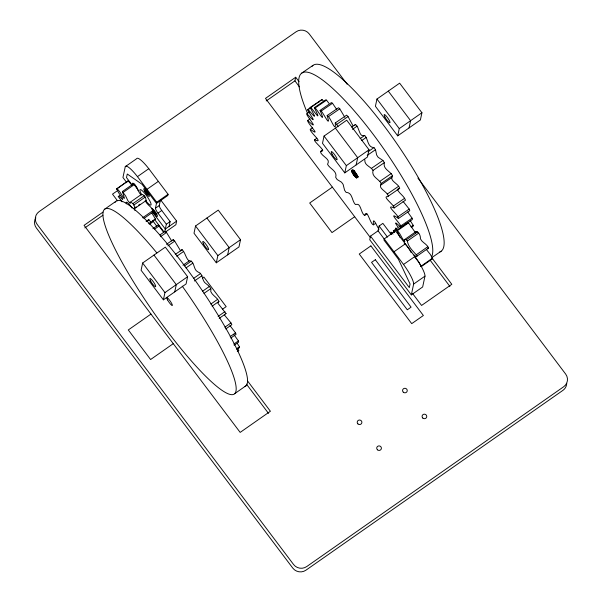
<?xml version="1.0" encoding="UTF-8"?>
<svg xmlns="http://www.w3.org/2000/svg" width="602" height="602" viewBox="0 0 602 602"><rect width="100%" height="100%" fill="white"/><g stroke="black" fill="none" stroke-linecap="round" stroke-linejoin="round"><path stroke-width="0.9" d="M415.628 232.936L408.073 222.281L396.733 230.212C400.548 233.087 401.286 238.347 404.83 241.417C403.867 239.852 405.47 237.88 407.336 241.078C408.607 247.588 413.092 250.929 417.224 255.963L416.449 256.761L414.071 255.015L414.989 257.302L418.962 262.329L421.295 266.618L432.635 258.679L430.295 254.398L426.525 249.679M404.77 239.453L416.11 231.522C418.939 231.672 420.783 236.285 420.392 238.731C422.107 242.787 426.968 243.735 428.556 248.032L427.789 248.829M352.907 125.577L348.039 116.57L346.609 115.148L335.261 122.943C336.352 134.923 329.836 115.509 327.142 115.539L338.497 107.743L339.776 108.827L344.863 117.352M316.863 138.242L314.59 139.799C313.288 141.613 327.353 151.862 321.099 151.11L320.414 151.629C320.971 155.677 329.505 158.725 328.248 162.42L327.548 164.308C329.934 168.981 337.594 170.96 335.713 177.364L337.143 179.524L341.537 182.218L343.117 184.37L344.585 190.277L346.105 192.377C352.764 192.557 351.711 200.827 355.391 204.507L357.257 204.304C360.786 203.867 361.283 213.883 364.631 215.471C367.258 207.675 370.268 224.712 373.481 224.824C372.322 214.297 377.341 227.774 379.079 229.189M364.827 159.718C364.157 165.497 370.764 166.423 373.029 170.411C371.223 176.853 378.763 178.771 381.194 183.459L380.494 185.348C379.23 189.043 387.771 192.098 388.32 196.139L387.635 196.658C381.39 195.906 395.454 206.155 394.152 207.968L405.5 200.173C403.927 195.703 399.051 193.483 397.252 189.171M351.673 127.105L355.458 124.509C358.807 126.089 359.311 136.105 362.833 135.676L364.699 135.465C368.379 139.145 367.333 147.415 373.985 147.603L375.505 149.695L376.664 155.023L378.131 157.272L382.947 160.448L384.385 162.615C382.579 169.057 390.111 170.976 392.542 175.664L391.842 177.552L380.494 185.348M132.131 185.047L126.51 177.59L127.278 174.016L142.057 184.295L156.482 203.431L167.823 195.492L168.078 194.288L148.792 168.703A20.19 3.943 55 0 0 136.609 158.732L125.269 166.671L122.943 177.507L126.879 182.722M142.644 263.006L141.094 270.245L163.39 299.826L186.071 283.956L187.621 276.717L165.317 247.144L142.644 263.006L164.948 292.587L163.39 299.826M164.73 231.77L166.348 224.23L157.98 213.138A4.703 0.918 55 0 1 155.451 208.239L156.738 202.227L168.078 194.288M169.087 226.412L170.125 221.589L161.757 210.497A4.703 0.918 55 0 1 159.229 205.591L160.26 200.782M160.9 200.233L176.649 221.122L175.874 224.742L165.294 232.146M174.73 291.887L176.281 284.656L153.984 255.075M195.552 225.983L194.002 233.215L216.306 262.796L238.979 246.925L240.529 239.694L218.233 210.113L195.552 225.983L217.856 255.564L216.306 262.796M227.639 254.864L229.189 247.625L206.892 218.052M266.212 100.955L294.935 80.856L295.71 77.244L299.081 81.714M324.049 136.06L322.499 143.299L344.795 172.879L367.476 157.009L369.026 149.778L346.722 120.197L324.049 136.06L346.346 165.64L344.795 172.879M356.136 164.94L357.686 157.709L335.389 128.128M376.957 99.037L375.407 106.268L397.711 135.849L420.384 119.986L421.934 112.747L399.638 83.166L376.957 99.037L399.261 128.617L397.711 135.849M370.508 236.119L369.733 239.739L411.324 294.905L422.657 286.973L424.982 276.137A20.19 3.943 55 0 0 414.868 256.52L395.574 230.935L384.242 238.874L383.978 240.078L398.404 259.206L410.075 284.016L409.307 287.59L370.508 236.119L378.064 230.829L379.102 226.013L382.88 223.365L391.24 234.456M409.044 127.917L410.594 120.686L388.298 91.105M411.324 294.905L413.642 284.069A20.19 3.943 55 0 0 403.528 264.459L384.242 238.874M173.105 240.431L173.301 239.558L174.715 241.116L180.705 251.034M141.161 195.048C137.79 191.835 137.406 186.635 133.727 183.595L122.387 191.526C127.805 207.908 120.355 190.164 116.78 188.787L118.451 192.497L122.311 197.938L122.695 199.631L119.813 196.877L118.255 196.508L122.131 201.836M182.963 265.234L189.427 260.726L191.278 261.14C194.687 263.887 193.761 270.035 197.885 271.931C202.994 273.368 201.798 279.185 204.627 282.458C207.231 284.881 212.265 287.327 210.76 291.586C212.491 295.642 217.179 297.335 218.955 301.391L217.804 303.122L226.036 313.582L219.203 318.368M135.111 210.625L133.937 208.435L134.72 208.518L146.06 200.586C146.248 198.028 144.277 194.694 141.628 194.273L130.295 202.204L130.205 203.341L127.857 200.647L125.66 196.026L122.387 191.526M309.15 112.168L306.885 113.733C318.45 125.999 311.317 116.622 307.607 109.857L322.047 99.541L323.793 101.633M318.955 102.062L319.248 101.497M416.11 231.522L416.012 232.026M130.25 202.28C132.839 202.392 134.953 206.034 134.72 208.518M181.082 250.485L182.097 249.657C185.408 252.735 185.694 258.138 189.036 260.982M238.49 350.808L238.783 350.447L237.421 348.137M132.214 185.559L128.121 180.848L116.562 189.051M151.892 213.07L155.429 219.023L152.946 220.874M354.811 125.073L355.458 124.509M146.06 200.586L145.278 200.504M400.195 237.692L396.733 230.212M391.842 177.552C390.585 181.247 399.118 184.302 399.675 188.343L398.11 189.013M116.78 188.787L128.121 180.848M117.601 190.586L112.506 194.145L117.593 200.887M125.269 166.671A20.19 3.943 55 0 1 137.452 176.634L148.792 168.703M123.244 192.316L134.577 184.385M118.255 196.508L119.768 195.454M104.455 209.345L115.84 201.369M102.965 212.122L84.069 225.344L240.168 432.402L270.403 411.249L247.354 380.675M295.71 77.244L265.474 98.397L370.411 237.594M84.807 227.902L102.95 215.207M147.008 189.306L158.341 181.375M132.861 203.657L144.202 195.725M133.855 205.034L145.187 197.102M133.937 208.435L136.21 206.847M138.475 205.259L139.988 204.206M155.451 208.239L159.229 205.591M142.614 217.804L153.194 210.399C151.23 206.539 146.933 204.815 145.315 200.79M143.908 218.436L153.736 211.558L153.194 210.399M146.045 221.227L148.897 219.7L151.207 222.612M157.98 213.138L161.757 210.497M146.625 221.295L148.897 219.7M148.709 223.726L155.429 219.023M149.552 224.207L153.352 221.551L156.738 226.209M152.9 228.7L158.213 224.982L163.533 232.169M154.744 229.053L159.297 225.863M166.348 224.23L170.125 221.589M176.649 221.122L165.309 229.053L152.374 211.896M159.921 234.946L165.241 231.221L166.513 232.47L171.72 241.041M160.441 236.721L166.513 232.47M166.468 244.337L173.301 239.558M167.883 245.902L174.715 241.116M175.257 254.443L182.097 249.657M176.77 256.264L183.602 251.478M184.445 265.926L191.278 261.14M185.988 267.935L192.821 263.149M164.948 292.587L187.621 276.717M217.856 255.564L240.529 239.694M346.346 165.64L369.026 149.778M399.261 128.617L421.934 112.747M193.671 278.342L200.504 273.564M194.423 280.999L202.016 275.678M150.967 314.086L128.294 329.949L150.59 359.529L173.271 343.667M202.37 278.116L203.875 277.055L226.179 306.636L222.401 309.285M332.372 187.139L309.699 203.009L331.995 232.583L354.676 216.72M202.581 291.225L209.413 286.447M204.003 293.377L210.843 288.591M210.835 304.078L217.668 299.299M212.115 306.177L218.955 301.391M218.112 316.404L224.945 311.618M224.892 327.195L230.972 322.943L224.395 314.936M225.758 328.948L231.83 324.696L230.972 322.943M230.19 336.556L235.51 332.838L229.941 325.554M230.792 338.031L236.104 334.313L235.51 332.838M394.032 232.643L393.302 230.875L400.104 226.111M394.092 230.942L396.357 229.354M233.832 344.096L238.384 340.905L233.982 334.652M397.425 230.686L408.766 222.755M234.14 345.239L238.693 342.049L238.384 340.905M236.458 348.979L239.491 346.857L237.429 343.637M237.226 349.213L239.498 347.617L239.491 346.857M237.263 351.515L238.783 350.447M406.327 239.807L417.66 231.875M407.336 241.078L418.676 233.147M393.971 251.786L405.312 243.848M416.486 254.638L427.819 246.707M403.528 264.459L414.868 256.52M417.224 255.963L428.556 248.032M234.599 393.738L245.992 385.762M421.265 266.016L432.597 258.085M413.642 284.069L424.982 276.137M301.602 73.203L312.95 65.407M307.9 109.293C316.592 119.331 316.058 118.428 310.113 107.48L322.047 99.541M307.607 109.857L310.632 107.781M310.113 107.48L310.7 107.337C316.103 113.718 321.746 122.733 314.327 107.66L325.674 99.864L326.532 100.143L328.858 103.213M314.327 107.66L315.177 107.931L326.532 100.143M315.177 107.931C318.631 111.829 326.45 125.75 320.076 110.377L331.431 102.581L332.515 103.273L336.781 109.617M320.076 110.377L321.167 111.069L332.515 103.273M312.566 127.722L310.293 129.287C322.725 138.332 307.043 123.086 307.69 120.483L309.962 118.925M328.429 116.622L339.776 108.827M335.261 122.943L336.684 124.366L348.039 116.57M352.433 129.347L356.978 126.224M320.414 151.629L322.687 150.071M360.162 138.58L364.699 135.465M361.712 140.529L366.249 137.406M367.927 151.757L373.985 147.603M367.182 155.414L375.505 149.695M351.553 170.908C351.794 167.108 357.031 175.656 357.242 177.041C356.933 180.359 349.032 170.253 353.073 169.869M351.621 171.103L353.133 170.065M351.703 171.314L353.216 170.276M351.794 171.532L353.306 170.494M351.892 171.758L353.404 170.72M352.004 171.999L354.269 170.441M352.125 172.247L354.39 170.69M352.253 172.496L354.525 170.938M352.396 172.759L353.908 171.72M352.539 173.022L354.059 171.984M352.697 173.286L354.969 171.728M352.862 173.557L355.135 171.999M353.035 173.827L355.3 172.27M353.208 174.106L355.481 172.541M353.389 174.377L355.662 172.812M353.57 174.64L355.842 173.083M353.758 174.911L356.03 173.346M353.953 175.167L356.226 173.609M354.142 175.423L356.414 173.865M354.337 175.671L356.61 174.113M354.533 175.919L356.805 174.354M354.728 176.145L356.994 174.588M354.917 176.371L356.429 175.332M355.105 176.582L356.617 175.543M355.293 176.785L357.565 175.227M355.473 176.973L356.986 175.934M355.654 177.146L357.167 176.108M355.82 177.312L357.34 176.273M355.985 177.455L357.505 176.416M356.151 177.59L357.663 176.552M356.301 177.703L357.814 176.664M356.444 177.801L357.957 176.762M356.572 177.883L358.092 176.845M356.7 177.951L358.213 176.913M371.6 168.244L382.947 160.448M373.029 170.411L384.385 162.615M379.9 181.307L391.255 173.511M381.194 183.459L392.542 175.664M387.221 194.085L398.577 186.289M388.32 196.139L399.675 188.343M364.631 215.471L366.904 213.906M393.279 206.087L404.634 198.291M373.481 224.824L375.753 223.267M409.194 209.052L409.796 210.692L398.449 218.488L397.847 216.848L409.194 209.052L403.062 201.384M412.092 218.165L412.4 219.497L401.045 227.293L400.736 225.961L412.092 218.165L407.659 211.957M410.933 226.834L413.198 225.276L410.09 220.452M411.693 227.285L413.205 226.247L413.198 225.276M432.116 257.415L441.191 251.177M153.736 211.558L153.043 211.618M225.359 313.777L226.036 313.582M314.59 139.799C324.952 144.307 309.255 131.755 310.293 129.287M394.152 207.968C384.264 203.484 397.945 214.997 397.847 216.848M398.449 218.488C386.913 210.241 399.946 223.229 400.736 225.961M152.502 221.069L153.352 221.551M307.69 120.483C319.76 131.635 309.014 118.918 306.892 114.696L306.885 113.733M401.045 227.293C397.719 224.674 392.722 219.339 397.711 226.698M431.973 258.153L432.635 258.679M393.302 230.875L394.769 232.124M420.64 266.092L421.295 266.618M396.176 228.316L395.71 227.97L395.981 229.362M347.143 84.212L309.217 33.9A9.406 9.075 12.1 0 0 296.086 31.793L39.092 211.633A9.406 9.075 12.1 0 0 37.113 224.313L293.558 564.488A9.406 9.075 12.1 0 0 306.689 566.587L563.683 386.747A9.406 9.075 12.1 0 0 565.662 374.068L417.908 178.079M432.131 258.198L451.809 284.302L421.573 305.455L412.581 293.528M294.935 80.856L299.457 86.861M430.106 260.162L449.897 286.417M379.102 226.013L387.462 237.105M378.064 230.829L384.249 239.039M137.452 176.634L156.738 202.227M154.421 219.256L163.97 231.928M246.436 384.106L268.492 413.363M392.971 234.118C392.444 232.018 389.253 231.093 391.646 233.997M321.167 111.069C323.364 112.965 331.514 129.784 327.142 115.539M336.684 124.366L338.038 126.759M408.073 222.281L408.194 222.906M35.849 217.834A9.406 9.075 12.1 0 0 36.338 227.932L292.783 568.1A9.406 9.075 12.1 0 0 305.914 570.207L562.908 390.367A9.406 9.075 12.1 0 0 566.723 383.278M126.412 203.852A7.058 1.377 55 0 1 127.421 202.626A7.058 1.377 55 0 1 132.019 208.044M115.042 202.43A112.875 19.264 55 0 1 195.236 280.434A112.875 19.264 55 0 1 244.916 386.424M182.248 286.153A112.875 19.264 55 0 1 224.99 392.226A112.875 19.264 55 0 1 114.087 247.061A112.875 19.264 55 0 1 156.783 252.825M145.36 200.27A9.406 1.836 55 0 0 150.741 202.942L150.432 202.189A9.406 1.836 55 0 0 141.161 189.886L140.74 189.675A9.406 1.836 55 0 0 141.703 194.792M132.891 184.588A4.703 0.918 55 0 1 134.607 184.558A4.703 0.918 55 0 1 138.144 190.503M151.855 209.187A4.703 0.918 55 0 1 155.083 211.618A4.703 0.918 55 0 1 157.197 216.472A4.703 0.918 55 0 1 152.878 211.528M134.524 185.318A2.355 0.459 55 0 1 134.938 185.725M135.111 185.935A2.355 0.459 55 0 1 135.39 186.274M135.751 186.763A2.355 0.459 55 0 1 136.233 187.515M136.368 187.756A2.355 0.459 55 0 1 136.534 188.095M404.228 243.253A7.058 1.377 55 0 1 404.634 243.554M404.853 243.742A7.058 1.377 55 0 1 405.319 244.179M405.56 244.427A7.058 1.377 55 0 1 410.541 251.41M410.865 252.065A7.058 1.377 55 0 1 411.121 252.667M307.599 113.507A112.875 24.607 55.5 0 1 353.841 110.347A112.875 24.607 55.5 0 1 431.852 256.226M311.806 66.581A112.875 24.607 55.5 0 1 396.658 143.344A112.875 24.607 55.5 0 1 439.776 251.96M370.892 245.887L359.251 254.036L411.73 323.643L423.372 315.501L370.892 245.887M375.324 259.733L371.547 262.374L407.298 309.797L411.076 307.155L375.324 259.733M422.807 418.066A2.355 2.273 12.1 0 0 426.698 416.983A2.355 2.273 12.1 0 0 423.733 414.251A2.355 2.273 12.1 0 0 422.807 418.066M403.302 392.195A2.355 2.273 12.1 0 0 407.193 391.089A2.355 2.273 12.1 0 0 404.205 388.373A2.355 2.273 12.1 0 0 403.302 392.195M357.934 423.913A2.355 2.273 12.1 0 0 361.832 422.852A2.355 2.273 12.1 0 0 358.882 420.098A2.355 2.273 12.1 0 0 357.934 423.913M377.477 449.829A2.355 2.273 12.1 0 0 381.352 448.686A2.355 2.273 12.1 0 0 378.349 445.992A2.355 2.273 12.1 0 0 377.477 449.829M167.537 299.916A4.801 0.82 55 0 0 172.27 305.477A4.801 0.82 55 0 0 168.778 299.224A4.801 0.82 55 0 0 167.537 299.916M153.623 211.814A2.355 0.459 55 0 0 155.978 214.508A2.355 0.459 55 0 0 154.315 211.415A2.355 0.459 55 0 0 153.623 211.814M144.51 191.03A4.703 0.918 55 0 0 149.228 196.425A4.703 0.918 55 0 0 145.895 190.232A4.703 0.918 55 0 0 144.51 191.03M145.526 191.797A2.355 0.459 55 0 0 147.881 194.491A2.355 0.459 55 0 0 146.218 191.398A2.355 0.459 55 0 0 145.526 191.797M332.011 154.052A4.989 0.971 55 0 0 337.007 159.771A4.989 0.971 55 0 0 333.478 153.209A4.989 0.971 55 0 0 332.011 154.052M384.919 117.021A4.989 0.971 55 0 0 389.915 122.74A4.989 0.971 55 0 0 386.386 116.186A4.989 0.971 55 0 0 384.919 117.021M203.514 243.968A4.989 0.971 55 0 0 208.518 249.687A4.989 0.971 55 0 0 204.981 243.125A4.989 0.971 55 0 0 203.514 243.968M150.605 280.991A4.989 0.971 55 0 0 155.602 286.718A4.989 0.971 55 0 0 152.073 280.156A4.989 0.971 55 0 0 150.605 280.991"/></g></svg>
